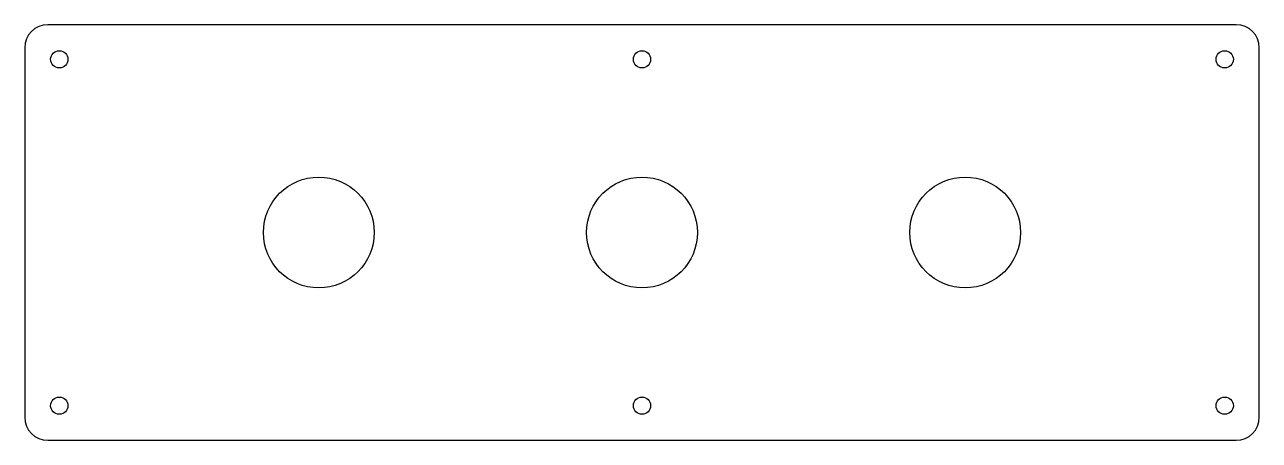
# Model space of a CAD drawing. Header units: inches. Extents: x 0 to 13.4, y 0 to 4.5.
import ezdxf

# ---------------------------------------------------------------- set-up
doc = ezdxf.new("R2010")
doc.units = ezdxf.units.IN

msp = doc.modelspace()

# ---------------------------------------------------------------- linework, layer by layer
for p, q in [((13.12, 4.5), (0.25, 4.5)), ((0, 4.25), (0, 0.25)), ((13.37, 0.25), (13.37, 4.25)), ((0.25, 0), (13.12, 0))]:
    msp.add_line(p, q)
for centre, radius in [((0.375, 4.125), 0.0938), ((6.685, 4.125), 0.0938), ((12.995, 4.125), 0.0938), ((3.185, 2.25), 0.6), ((6.685, 2.25), 0.6), ((10.185, 2.25), 0.6), ((0.375, 0.375), 0.0938), ((6.685, 0.375), 0.0938), ((12.995, 0.375), 0.0938)]:
    msp.add_circle(centre, radius)
for centre, start, end in [((0.25, 4.25), 90, 180), ((13.12, 4.25), 0, 90), ((0.25, 0.25), 180, 270), ((13.12, 0.25), 270, 360)]:
    msp.add_arc(centre, 0.25, start, end)

doc.saveas('drawing.dxf')
